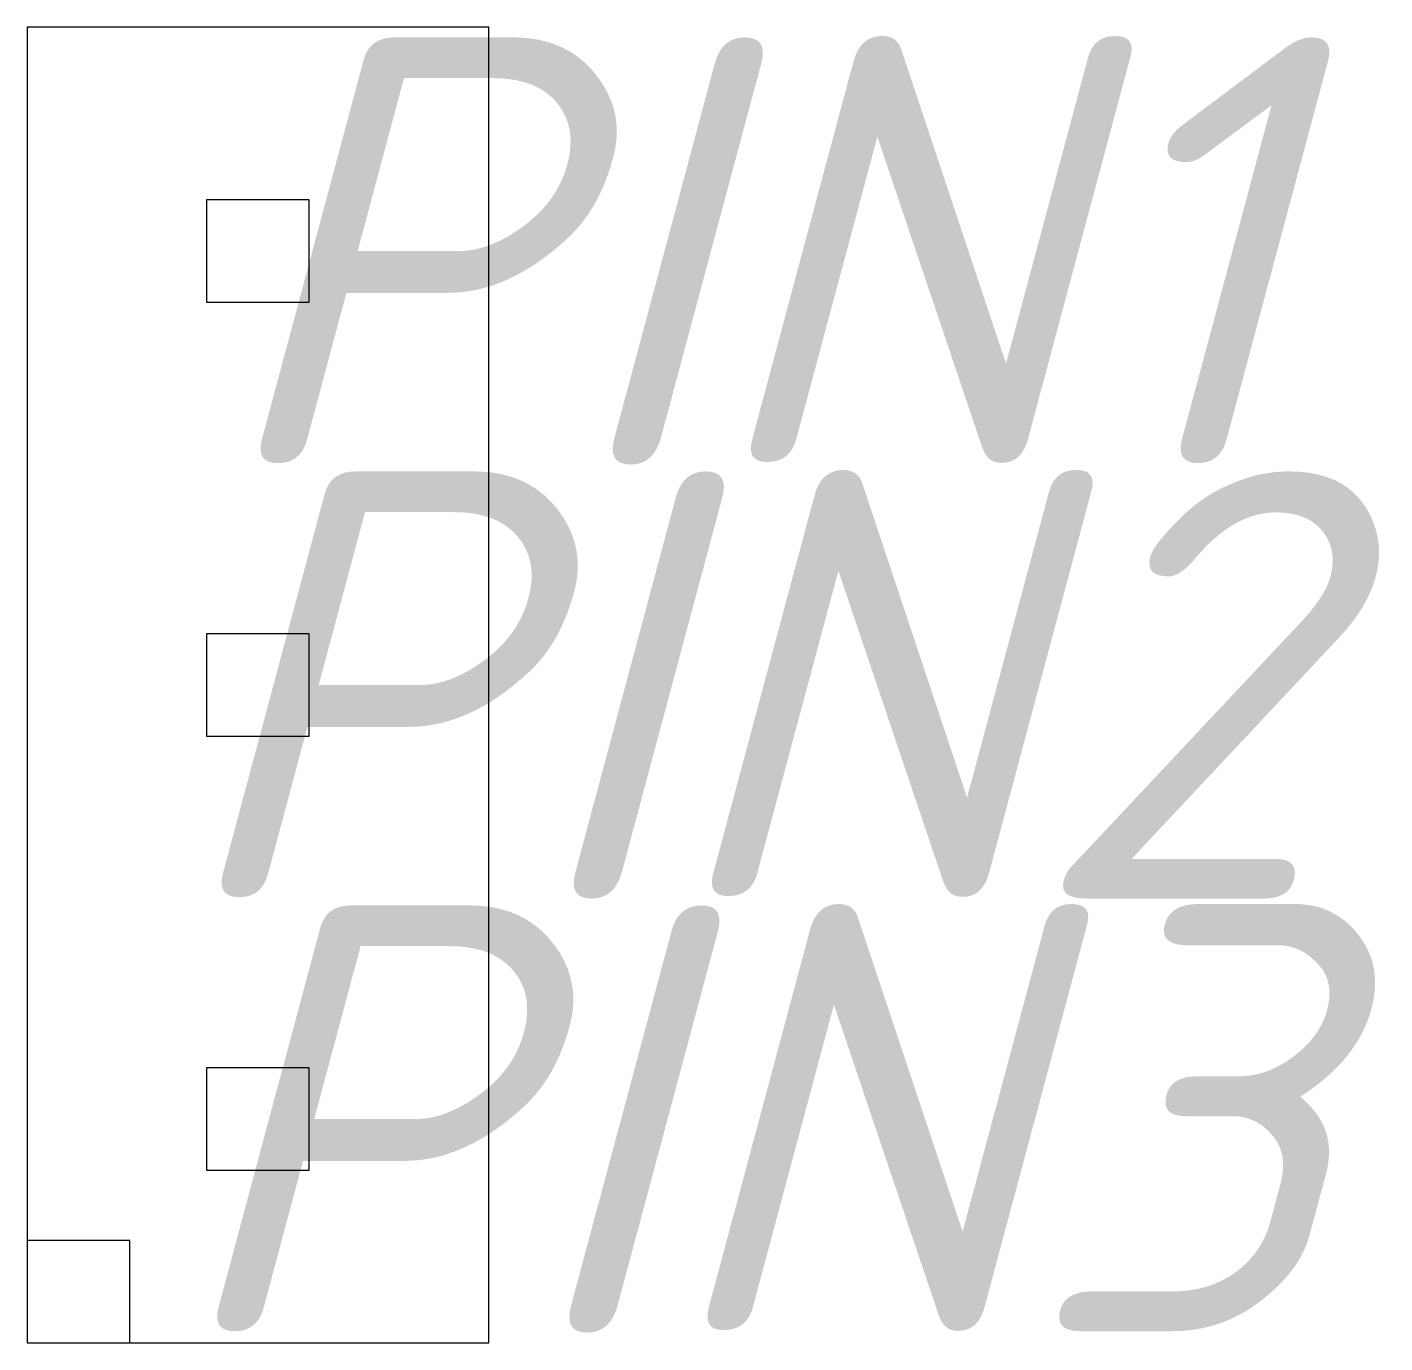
# Model space of a CAD drawing. Header units: millimetres. Extents: x -1.35 to 6.59, y -3.85 to 3.85.
import ezdxf
from ezdxf.enums import TextEntityAlignment as Align

# ---------------------------------------------------------------- set-up
doc = ezdxf.new("R2010")
doc.units = ezdxf.units.MM
doc.styles.add('Номер контакту', font='isocpeui.ttf', dxfattribs={"height": 2.5})

msp = doc.modelspace()

# ---------------------------------------------------------------- linework, layer by layer
at = {"color": 0}
for points in [[(-1.35, -3.85), (1.35, -3.85), (1.35, 3.85), (-1.35, 3.85)], [(-0.3, 2.24), (0.3, 2.24), (0.3, 2.84), (-0.3, 2.84)], [(-0.3, -0.3), (0.3, -0.3), (0.3, 0.3), (-0.3, 0.3)], [(-0.3, -2.84), (0.3, -2.84), (0.3, -2.24), (-0.3, -2.24)], [(-1.35, -3.85), (-0.75, -3.85), (-0.75, -3.25), (-1.35, -3.25)]]:
    msp.add_lwpolyline(points, close=True, dxfattribs=at)

# ---------------------------------------------------------------- texts
at = {"color": 0, "style": 'Номер контакту', "flags": 8}
for tag, text, p in [('PIN1', '1', (2.85, 2.54)), ('PIN2', '2', (2.85, 0)), ('PIN3', '3', (2.85, -2.54))]:
    msp.add_attdef(tag, text=text, height=2.5, dxfattribs=at).set_placement(p, align=Align.MIDDLE_CENTER)

doc.saveas('drawing.dxf')
